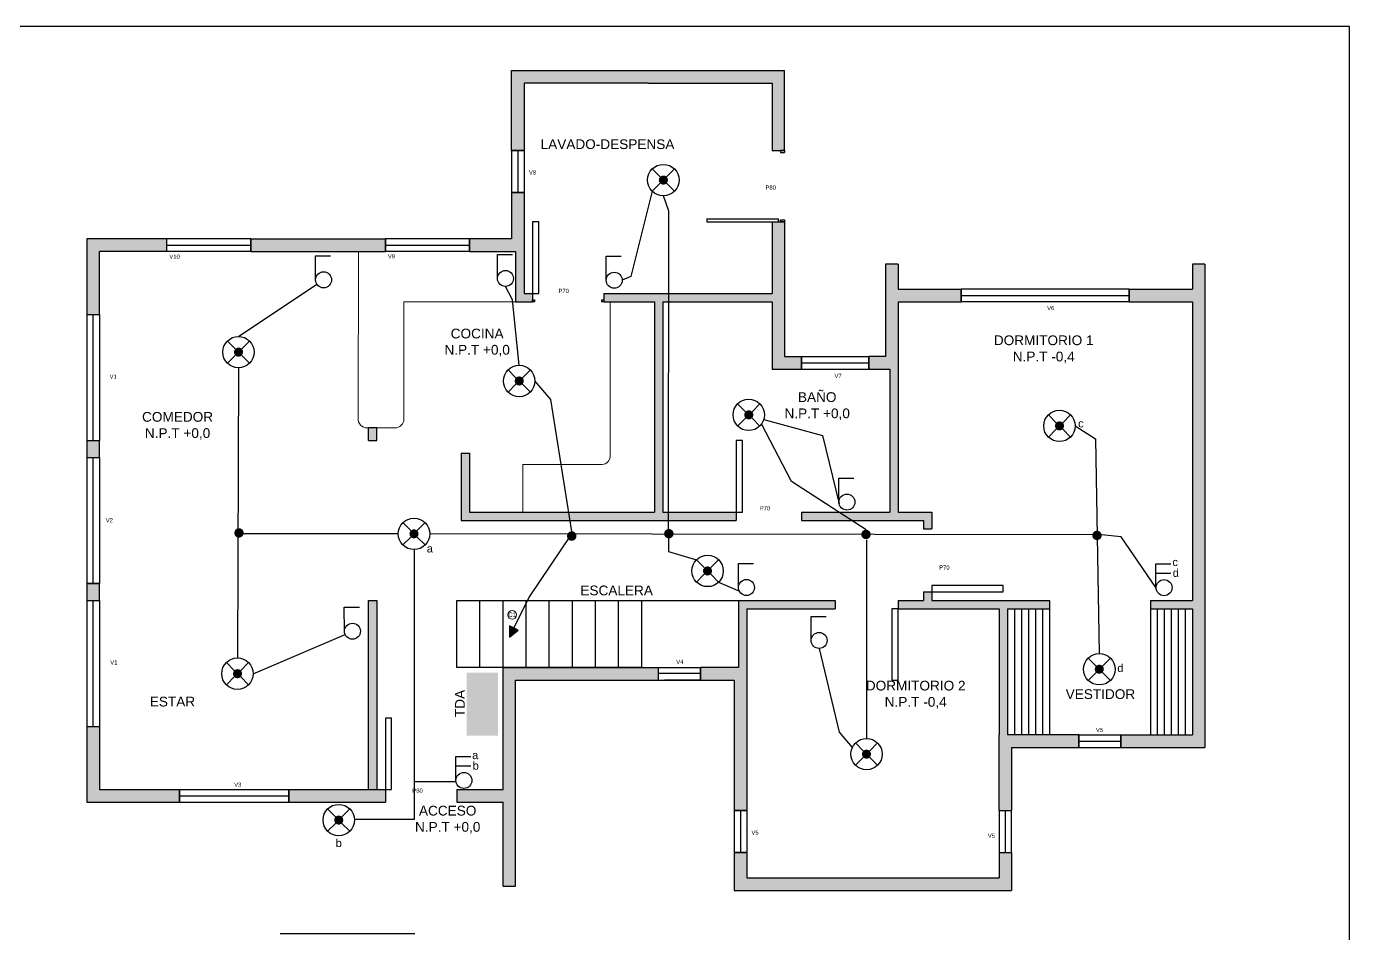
# Model space of a CAD drawing. Header units: metres. Extents: x 7321.5 to 7353, y 14887 to 14910.2.
# Drawn here: x 7337.24 to 7352.97, y 14899.37 to 14910.16 of the extents above; entities that cross this region are included whole.
import ezdxf

# ---------------------------------------------------------------- set-up
doc = ezdxf.new("R2010")
doc.units = ezdxf.units.M
doc.header["$LTSCALE"] = 0.006
doc.layers.add('1- Circuito C1 Alumbrado', color=80, linetype='Continuous')
doc.layers.add('7- Simbologia', color=7, linetype='Continuous')
for name, color, linetype, lineweight in [('5- Arquitectura', 250, 'Continuous', 30), ('6- Puertas y Ventanas', 151, 'Continuous', 20), ('8- Textos', 50, 'Continuous', 20)]:
    doc.layers.add(name, color=color, linetype=linetype, lineweight=lineweight)
doc.styles.get("Standard").update_dxf_attribs({"font": 'arial.ttf'})

msp = doc.modelspace()

# ---------------------------------------------------------------- hatches: boundary and pattern name
at = {"layer": '1- Circuito C1 Alumbrado'}
h = msp.add_hatch(color=0, dxfattribs=at)
h.dxf.hatch_style = 1
h.paths.add_polyline_path([(7344.758, 14908.332, 1), (7344.867, 14908.332, 1)])
h = msp.add_hatch(color=0, dxfattribs=at)
h.dxf.hatch_style = 1
h.paths.add_polyline_path([(7339.704, 14906.286, 1), (7339.813, 14906.286, 1)])
h = msp.add_hatch(color=0, dxfattribs=at)
h.dxf.hatch_style = 1
h.paths.add_polyline_path([(7343.043, 14905.943, 1), (7343.152, 14905.943, 1)])
h = msp.add_hatch(color=0, dxfattribs=at)
h.dxf.hatch_style = 1
h.paths.add_polyline_path([(7345.774, 14905.54, 1), (7345.883, 14905.54, 1)])
h = msp.add_hatch(color=0, dxfattribs=at)
h.dxf.hatch_style = 1
h.paths.add_polyline_path([(7349.47, 14905.409, 1), (7349.579, 14905.409, 1)])
h = msp.add_hatch(color=0, dxfattribs=at)
h.dxf.hatch_style = 1
h.paths.add_polyline_path([(7341.792, 14904.125, 1), (7341.9, 14904.125, 1)])
h = msp.add_hatch(color=0, dxfattribs=at)
h.dxf.hatch_style = 1
h.paths.add_polyline_path([(7345.283, 14903.684, 1), (7345.392, 14903.684, 1)])
at = {"layer": '1- Circuito C1 Alumbrado', "true_color": 0x139b48}
h = msp.add_hatch(color=114, dxfattribs=at)
h.dxf.hatch_style = 1
h.paths.add_polyline_path([(7343.085, 14902.98), (7342.981, 14903.03), (7342.981, 14902.895)])
h = msp.add_hatch(color=114, dxfattribs=at)
h.dxf.hatch_style = 1
h.paths.add_polyline_path([(7342.981, 14902.895), (7343.085, 14902.98), (7342.981, 14903.03)])
at = {"layer": '1- Circuito C1 Alumbrado'}
h = msp.add_hatch(color=0, dxfattribs=at)
h.dxf.hatch_style = 1
h.paths.add_polyline_path([(7339.692, 14902.462, 1), (7339.801, 14902.462, 1)])
h = msp.add_hatch(color=0, dxfattribs=at)
h.dxf.hatch_style = 1
h.paths.add_polyline_path([(7349.943, 14902.515, 1), (7350.052, 14902.515, 1)])
h = msp.add_hatch(color=0, dxfattribs=at)
h.dxf.hatch_style = 1
h.paths.add_polyline_path([(7347.174, 14901.505, 1), (7347.283, 14901.505, 1)])
h = msp.add_hatch(color=0, dxfattribs=at)
h.dxf.hatch_style = 1
h.paths.add_polyline_path([(7340.896, 14900.721, 1), (7341.005, 14900.721, 1)])
at = {"layer": '5- Arquitectura', "true_color": 0x636466}
h = msp.add_hatch(color=251, dxfattribs=at)
h.dxf.hatch_style = 1
h.paths.add_polyline_path([(7337.955, 14906.734), (7338.105, 14906.734), (7338.105, 14907.484), (7338.905, 14907.484), (7338.905, 14907.634), (7337.955, 14907.634)])
h.paths.add_polyline_path([(7341.505, 14907.484), (7341.505, 14907.634), (7339.905, 14907.634), (7339.905, 14907.484)])
h.paths.add_polyline_path([(7344.705, 14906.884), (7344.705, 14904.384), (7342.505, 14904.384), (7342.505, 14905.084), (7342.405, 14905.084), (7342.405, 14904.284), (7345.68, 14904.284), (7345.68, 14904.384), (7344.805, 14904.384), (7344.805, 14906.884), (7346.105, 14906.884), (7346.105, 14906.234), (7346.105, 14906.084), (7346.455, 14906.084), (7346.455, 14906.234), (7346.255, 14906.234), (7346.255, 14907.834), (7346.105, 14907.834), (7346.105, 14906.984), (7344.105, 14906.984), (7344.105, 14906.884)])
h.paths.add_polyline_path([(7343.055, 14906.884), (7343.255, 14906.884), (7343.255, 14906.984), (7343.155, 14906.984), (7343.155, 14907.484), (7343.155, 14908.184), (7343.005, 14908.184), (7343.005, 14907.634), (7342.505, 14907.634), (7342.505, 14907.484), (7343.055, 14907.484)])
h.paths.add_polyline_path([(7344.63, 14909.484), (7346.105, 14909.484), (7346.105, 14908.684), (7346.255, 14908.684), (7346.255, 14909.634), (7343.005, 14909.634), (7343.005, 14908.684), (7343.155, 14908.684), (7343.155, 14909.484)])
h.paths.add_polyline_path([(7347.605, 14906.884), (7348.355, 14906.884), (7348.355, 14907.034), (7347.605, 14907.034), (7347.605, 14907.334), (7347.455, 14907.334), (7347.455, 14906.234), (7347.255, 14906.234), (7347.255, 14906.084), (7347.505, 14906.084), (7347.505, 14904.384), (7346.455, 14904.384), (7346.455, 14904.284), (7347.905, 14904.284), (7347.905, 14904.184), (7348.005, 14904.184), (7348.005, 14904.384), (7347.605, 14904.384), (7347.605, 14906.084)])
h.paths.add_polyline_path([(7351.105, 14906.884), (7351.105, 14903.334), (7350.605, 14903.334), (7350.605, 14903.234), (7351.105, 14903.234), (7351.105, 14901.734), (7350.255, 14901.734), (7350.255, 14901.584), (7351.255, 14901.584), (7351.255, 14907.334), (7351.105, 14907.334), (7351.105, 14907.034), (7350.355, 14907.034), (7350.355, 14906.884)])
h.paths.add_polyline_path([(7348.955, 14901.584), (7349.755, 14901.584), (7349.755, 14901.734), (7348.905, 14901.734), (7348.905, 14903.234), (7349.405, 14903.234), (7349.405, 14903.334), (7348.13, 14903.334), (7348.005, 14903.334), (7348.005, 14903.434), (7347.905, 14903.434), (7347.905, 14903.334), (7347.855, 14903.334), (7347.605, 14903.334), (7347.605, 14903.234), (7348.805, 14903.234), (7348.805, 14901.734), (7348.805, 14900.834), (7348.955, 14900.834)])
h.paths.add_polyline_path([(7345.655, 14900.834), (7345.805, 14900.834), (7345.805, 14902.534), (7345.805, 14903.234), (7346.855, 14903.234), (7346.855, 14903.334), (7345.705, 14903.334), (7345.705, 14902.534), (7345.255, 14902.534), (7345.255, 14902.384), (7345.655, 14902.384)])
h.paths.add_polyline_path([(7344.755, 14902.384), (7344.755, 14902.534), (7342.905, 14902.534), (7342.905, 14901.084), (7342.355, 14901.084), (7342.355, 14900.934), (7342.905, 14900.934), (7342.905, 14899.934), (7343.055, 14899.934), (7343.055, 14902.384)])
h.paths.add_polyline_path([(7345.655, 14899.884), (7348.955, 14899.884), (7348.955, 14900.334), (7348.805, 14900.334), (7348.805, 14900.034), (7345.805, 14900.034), (7345.805, 14900.334), (7345.655, 14900.334)])
h.paths.add_polyline_path([(7341.505, 14900.934), (7341.505, 14901.084), (7340.355, 14901.084), (7340.355, 14900.934)])
h.paths.add_polyline_path([(7339.055, 14900.934), (7339.055, 14901.084), (7338.105, 14901.084), (7338.105, 14901.834), (7337.955, 14901.834), (7337.955, 14900.934)])
h.paths.add_polyline_path([(7338.105, 14903.534), (7337.955, 14903.534), (7337.955, 14903.334), (7338.105, 14903.334)])
h.paths.add_polyline_path([(7338.105, 14905.234), (7337.955, 14905.234), (7337.955, 14905.034), (7338.105, 14905.034)])
h.paths.add_polyline_path([(7341.305, 14905.234), (7341.405, 14905.234), (7341.405, 14905.384), (7341.305, 14905.384)])
at = {"layer": '5- Arquitectura', "true_color": 0x139b48}
h = msp.add_hatch(color=114, dxfattribs=at)
h.dxf.hatch_style = 1
h.paths.add_polyline_path([(7341.305, 14901.084), (7341.405, 14901.084), (7341.405, 14903.334), (7341.305, 14903.334)])
at = {"layer": '5- Arquitectura'}
h = msp.add_hatch(color=0, dxfattribs=at)
h.dxf.hatch_style = 1
h.paths.add_polyline_path([(7341.405, 14903.334), (7341.305, 14903.334), (7341.305, 14901.084), (7341.405, 14901.084)])
at = {"layer": '7- Simbologia'}
h = msp.add_hatch(color=0, dxfattribs=at)
h.dxf.hatch_style = 1
h.paths.add_polyline_path([(7339.708, 14904.136, 1), (7339.821, 14904.136, 1)])
h = msp.add_hatch(color=0, dxfattribs=at)
h.dxf.hatch_style = 1
h.paths.add_polyline_path([(7343.665, 14904.099, 1), (7343.779, 14904.099, 1)])
h = msp.add_hatch(color=0, dxfattribs=at)
h.dxf.hatch_style = 1
h.paths.add_polyline_path([(7344.821, 14904.127, 1), (7344.934, 14904.127, 1)])
h = msp.add_hatch(color=0, dxfattribs=at)
h.dxf.hatch_style = 1
h.paths.add_polyline_path([(7347.166, 14904.118, 1), (7347.279, 14904.118, 1)])
h = msp.add_hatch(color=0, dxfattribs=at)
h.dxf.hatch_style = 1
h.paths.add_polyline_path([(7349.914, 14904.107, 1), (7350.027, 14904.107, 1)])
h = msp.add_hatch(color=256, dxfattribs=at)
h.dxf.hatch_style = 1
h.paths.add_polyline_path([(7342.847, 14902.473), (7342.473, 14902.473), (7342.473, 14901.724), (7342.847, 14901.724)])

# ---------------------------------------------------------------- linework, layer by layer
msp.add_lwpolyline([(7321.497, 14886.973), (7352.975, 14886.973), (7352.975, 14910.159), (7321.497, 14910.159)], close=True)
at = {"layer": '1- Circuito C1 Alumbrado', "color": 3}
for p, q in [((7344.68, 14908.465), (7344.774, 14908.371)), ((7344.851, 14908.371), (7344.945, 14908.465)), ((7344.68, 14908.2), (7344.774, 14908.294)), ((7344.851, 14908.294), (7344.945, 14908.2)), ((7339.626, 14906.418), (7339.72, 14906.324)), ((7339.797, 14906.324), (7339.891, 14906.418)), ((7339.626, 14906.153), (7339.72, 14906.247)), ((7339.797, 14906.247), (7339.891, 14906.153)), ((7342.965, 14906.075), (7343.059, 14905.981)), ((7343.136, 14905.981), (7343.23, 14906.075)), ((7342.965, 14905.81), (7343.059, 14905.904)), ((7343.136, 14905.904), (7343.23, 14905.81)), ((7345.696, 14905.672), (7345.79, 14905.578)), ((7345.867, 14905.578), (7345.961, 14905.672)), ((7345.696, 14905.407), (7345.79, 14905.501)), ((7345.867, 14905.501), (7345.961, 14905.407)), ((7349.392, 14905.541), (7349.486, 14905.447)), ((7349.563, 14905.447), (7349.657, 14905.541)), ((7349.392, 14905.276), (7349.486, 14905.37)), ((7349.563, 14905.37), (7349.657, 14905.276)), ((7341.714, 14904.258), (7341.808, 14904.164)), ((7341.885, 14904.164), (7341.979, 14904.258)), ((7341.714, 14903.993), (7341.808, 14904.087)), ((7341.885, 14904.087), (7341.979, 14903.993)), ((7345.205, 14903.817), (7345.299, 14903.723)), ((7345.376, 14903.723), (7345.47, 14903.817)), ((7345.205, 14903.552), (7345.299, 14903.646)), ((7345.376, 14903.646), (7345.47, 14903.552)), ((7339.614, 14902.595), (7339.708, 14902.501)), ((7339.785, 14902.501), (7339.879, 14902.595)), ((7349.865, 14902.647), (7349.959, 14902.553)), ((7350.036, 14902.553), (7350.13, 14902.647)), ((7339.614, 14902.33), (7339.708, 14902.424)), ((7339.785, 14902.424), (7339.879, 14902.33)), ((7349.865, 14902.382), (7349.959, 14902.476)), ((7350.036, 14902.476), (7350.13, 14902.382)), ((7347.096, 14901.638), (7347.19, 14901.544)), ((7347.267, 14901.544), (7347.361, 14901.638)), ((7347.096, 14901.373), (7347.19, 14901.467)), ((7347.267, 14901.467), (7347.361, 14901.373)), ((7340.818, 14900.853), (7340.912, 14900.759)), ((7340.989, 14900.759), (7341.083, 14900.853)), ((7340.818, 14900.588), (7340.912, 14900.682)), ((7340.989, 14900.682), (7341.083, 14900.588))]:
    msp.add_line(p, q, dxfattribs=at)
at = {"layer": '1- Circuito C1 Alumbrado'}
for p, q in [((7344.68, 14908.2), (7344.427, 14907.184)), ((7344.879, 14907.963), (7344.812, 14908.145)), ((7344.874, 14904.121), (7344.879, 14907.963)), ((7339.758, 14906.473), (7340.691, 14907.093)), ((7343.016, 14906.91), (7342.934, 14907.067)), ((7344.427, 14907.184), (7344.324, 14907.141)), ((7343.097, 14906.13), (7343.016, 14906.91)), ((7339.758, 14906.098), (7339.746, 14902.65)), ((7343.472, 14905.722), (7343.285, 14905.943)), ((7343.722, 14904.154), (7343.472, 14905.722)), ((7346.337, 14904.749), (7345.981, 14905.432)), ((7346.007, 14905.483), (7346.707, 14905.294)), ((7349.712, 14905.409), (7349.953, 14905.256)), ((7346.707, 14905.294), (7346.904, 14904.481)), ((7349.953, 14905.256), (7349.997, 14902.702)), ((7347.223, 14904.174), (7346.337, 14904.749)), ((7341.659, 14904.125), (7339.758, 14904.125)), ((7349.972, 14904.112), (7342.033, 14904.125)), ((7343.716, 14904.117), (7343.214, 14903.375)), ((7350.258, 14904.089), (7350.025, 14904.112)), ((7350.672, 14903.485), (7350.258, 14904.089)), ((7341.846, 14903.938), (7341.846, 14900.728)), ((7344.874, 14904.069), (7344.874, 14903.917)), ((7344.874, 14903.917), (7345.205, 14903.817)), ((7347.227, 14904.053), (7347.227, 14901.691)), ((7345.47, 14903.552), (7345.716, 14903.444)), ((7343.214, 14903.375), (7343.032, 14903.009)), ((7342.981, 14903.03), (7342.981, 14902.895)), ((7342.981, 14902.895), (7343.085, 14902.98)), ((7339.934, 14902.462), (7341.026, 14902.929)), ((7346.665, 14902.762), (7346.903, 14901.768)), ((7346.903, 14901.768), (7347.059, 14901.584)), ((7342.346, 14901.176), (7341.846, 14901.176)), ((7341.846, 14900.728), (7341.146, 14900.728))]:
    msp.add_line(p, q, dxfattribs=at)
msp.add_lwpolyline([(7343.085, 14902.98), (7342.981, 14903.03)], dxfattribs=at)
at = {"layer": '1- Circuito C1 Alumbrado', "color": 3}
for centre in [(7344.812, 14908.332), (7339.758, 14906.286), (7343.097, 14905.943), (7345.828, 14905.54), (7349.524, 14905.409), (7341.846, 14904.125), (7345.338, 14903.684), (7349.998, 14902.515), (7339.746, 14902.462), (7347.229, 14901.505), (7340.951, 14900.721)]:
    msp.add_circle(centre, 0.187, dxfattribs=at)
at = {"layer": '5- Arquitectura'}
for p, q in [((7343.005, 14908.684), (7343.005, 14909.634)), ((7343.005, 14909.634), (7346.255, 14909.634)), ((7346.255, 14908.684), (7346.255, 14909.634)), ((7344.63, 14909.484), (7343.155, 14909.484)), ((7343.155, 14909.484), (7343.155, 14908.684)), ((7344.63, 14909.484), (7346.105, 14909.484)), ((7346.105, 14909.484), (7346.105, 14908.684)), ((7343.005, 14908.684), (7343.155, 14908.684)), ((7346.105, 14908.684), (7346.255, 14908.684)), ((7343.005, 14908.184), (7343.005, 14907.634)), ((7343.005, 14908.184), (7343.155, 14908.184)), ((7343.155, 14908.184), (7343.155, 14907.484)), ((7346.105, 14907.834), (7346.255, 14907.834)), ((7346.105, 14907.834), (7346.105, 14906.984)), ((7346.255, 14907.834), (7346.255, 14906.234)), ((7338.905, 14907.634), (7337.955, 14907.634)), ((7337.955, 14907.634), (7337.955, 14906.734)), ((7338.905, 14907.484), (7338.905, 14907.634)), ((7339.905, 14907.634), (7341.505, 14907.634)), ((7339.905, 14907.484), (7339.905, 14907.634)), ((7341.505, 14907.484), (7341.505, 14907.634)), ((7343.005, 14907.634), (7342.505, 14907.634)), ((7342.505, 14907.484), (7342.505, 14907.634)), ((7338.105, 14906.734), (7338.105, 14907.484)), ((7338.905, 14907.484), (7338.105, 14907.484)), ((7339.905, 14907.484), (7341.505, 14907.484)), ((7342.505, 14907.484), (7343.055, 14907.484)), ((7343.055, 14907.484), (7343.055, 14906.884)), ((7343.155, 14907.484), (7343.155, 14906.984)), ((7347.455, 14907.334), (7347.455, 14906.234)), ((7347.605, 14907.334), (7347.455, 14907.334)), ((7347.605, 14907.334), (7347.605, 14907.034)), ((7351.105, 14907.334), (7351.105, 14907.034)), ((7351.255, 14907.334), (7351.105, 14907.334)), ((7351.255, 14907.334), (7351.255, 14901.584)), ((7343.155, 14906.984), (7343.255, 14906.984)), ((7343.155, 14906.984), (7343.255, 14906.984)), ((7343.255, 14906.984), (7343.255, 14906.884)), ((7344.105, 14906.984), (7346.105, 14906.984)), ((7344.105, 14906.984), (7344.105, 14906.884)), ((7347.605, 14907.034), (7348.355, 14907.034)), ((7348.355, 14906.884), (7348.355, 14907.034)), ((7350.355, 14907.034), (7351.105, 14907.034)), ((7350.355, 14906.884), (7350.355, 14907.034)), ((7343.055, 14906.884), (7343.255, 14906.884)), ((7343.055, 14906.884), (7343.255, 14906.884)), ((7344.105, 14906.884), (7344.705, 14906.884)), ((7344.705, 14906.884), (7344.705, 14904.384)), ((7344.805, 14906.884), (7346.105, 14906.884)), ((7344.805, 14906.884), (7344.805, 14904.384)), ((7346.105, 14906.884), (7346.105, 14906.234)), ((7347.605, 14906.884), (7348.355, 14906.884)), ((7347.605, 14906.884), (7347.605, 14906.084)), ((7350.355, 14906.884), (7351.105, 14906.884)), ((7351.105, 14906.884), (7351.105, 14903.334)), ((7337.955, 14906.734), (7338.105, 14906.734)), ((7346.105, 14906.234), (7346.105, 14906.084)), ((7346.255, 14906.234), (7346.455, 14906.234)), ((7346.455, 14906.084), (7346.455, 14906.234)), ((7347.455, 14906.234), (7347.255, 14906.234)), ((7347.255, 14906.084), (7347.255, 14906.234)), ((7346.105, 14906.084), (7346.455, 14906.084)), ((7347.255, 14906.084), (7347.505, 14906.084)), ((7347.505, 14906.084), (7347.505, 14904.384)), ((7347.605, 14906.084), (7347.605, 14904.384)), ((7341.305, 14905.234), (7341.305, 14905.384)), ((7341.405, 14905.384), (7341.305, 14905.384)), ((7341.405, 14905.234), (7341.405, 14905.384)), ((7337.955, 14905.234), (7337.955, 14905.034)), ((7337.955, 14905.234), (7338.105, 14905.234)), ((7338.105, 14905.034), (7338.105, 14905.234)), ((7341.305, 14905.234), (7341.405, 14905.234)), ((7337.955, 14905.034), (7338.105, 14905.034)), ((7342.405, 14905.084), (7342.505, 14905.084)), ((7342.405, 14905.084), (7342.405, 14904.284)), ((7342.505, 14905.084), (7342.505, 14904.384)), ((7342.405, 14904.284), (7345.68, 14904.284)), ((7342.505, 14904.384), (7344.705, 14904.384)), ((7344.805, 14904.384), (7345.68, 14904.384)), ((7345.68, 14904.384), (7345.68, 14904.284)), ((7346.455, 14904.384), (7347.505, 14904.384)), ((7346.455, 14904.384), (7346.455, 14904.284)), ((7346.455, 14904.284), (7347.905, 14904.284)), ((7347.605, 14904.384), (7348.005, 14904.384)), ((7347.905, 14904.284), (7347.905, 14904.184)), ((7348.005, 14904.384), (7348.005, 14904.184)), ((7347.905, 14904.184), (7348.005, 14904.184)), ((7337.955, 14903.534), (7337.955, 14903.334)), ((7337.955, 14903.534), (7338.105, 14903.534)), ((7338.105, 14903.334), (7338.105, 14903.534)), ((7337.955, 14903.334), (7338.105, 14903.334)), ((7345.705, 14903.334), (7345.705, 14902.534)), ((7345.705, 14903.334), (7346.855, 14903.334)), ((7346.855, 14903.334), (7346.855, 14903.234)), ((7347.605, 14903.334), (7347.855, 14903.334)), ((7347.605, 14903.334), (7347.605, 14903.234)), ((7347.855, 14903.334), (7347.905, 14903.334)), ((7347.905, 14903.434), (7348.005, 14903.434)), ((7347.905, 14903.434), (7347.905, 14903.334)), ((7348.005, 14903.434), (7348.005, 14903.334)), ((7348.005, 14903.334), (7348.206, 14903.334)), ((7348.13, 14903.334), (7349.405, 14903.334)), ((7349.405, 14903.334), (7349.405, 14903.234)), ((7350.605, 14903.334), (7351.105, 14903.334)), ((7350.605, 14903.334), (7350.605, 14903.234)), ((7345.805, 14903.234), (7346.855, 14903.234)), ((7345.805, 14903.234), (7345.805, 14902.534)), ((7347.605, 14903.234), (7348.805, 14903.234)), ((7348.805, 14903.234), (7348.805, 14901.734)), ((7348.905, 14903.234), (7349.405, 14903.234)), ((7348.905, 14903.234), (7348.905, 14901.734)), ((7350.605, 14903.234), (7351.105, 14903.234)), ((7351.105, 14903.234), (7351.105, 14901.734)), ((7342.905, 14902.534), (7344.755, 14902.534)), ((7342.905, 14901.084), (7342.905, 14902.534)), ((7344.755, 14902.384), (7344.755, 14902.534)), ((7345.705, 14902.534), (7345.255, 14902.534)), ((7345.255, 14902.384), (7345.255, 14902.534)), ((7345.805, 14902.534), (7345.805, 14900.834)), ((7343.055, 14902.384), (7344.755, 14902.384)), ((7343.055, 14899.934), (7343.055, 14902.384)), ((7345.255, 14902.384), (7345.655, 14902.384)), ((7345.655, 14902.384), (7345.655, 14900.834)), ((7337.955, 14901.834), (7337.955, 14900.934)), ((7337.955, 14901.834), (7338.105, 14901.834)), ((7338.105, 14901.834), (7338.105, 14901.084)), ((7348.805, 14900.834), (7348.805, 14901.734)), ((7349.755, 14901.734), (7348.905, 14901.734)), ((7349.755, 14901.584), (7349.755, 14901.734)), ((7350.255, 14901.734), (7351.105, 14901.734)), ((7350.255, 14901.584), (7350.255, 14901.734)), ((7348.955, 14901.584), (7349.755, 14901.584)), ((7348.955, 14901.584), (7348.955, 14900.834)), ((7350.255, 14901.584), (7351.255, 14901.584)), ((7338.105, 14901.084), (7339.055, 14901.084)), ((7339.055, 14900.934), (7339.055, 14901.084)), ((7340.355, 14901.084), (7341.505, 14901.084)), ((7340.355, 14900.934), (7340.355, 14901.084)), ((7341.505, 14901.084), (7341.505, 14900.934)), ((7342.355, 14901.084), (7342.355, 14900.934)), ((7342.355, 14901.084), (7342.905, 14901.084)), ((7337.955, 14900.934), (7339.055, 14900.934)), ((7340.355, 14900.934), (7341.505, 14900.934)), ((7342.355, 14900.934), (7342.905, 14900.934)), ((7342.905, 14899.934), (7342.905, 14900.934)), ((7345.655, 14900.834), (7345.805, 14900.834)), ((7348.805, 14900.834), (7348.955, 14900.834)), ((7345.655, 14900.334), (7345.805, 14900.334)), ((7345.655, 14900.334), (7345.655, 14899.884)), ((7345.805, 14900.334), (7345.805, 14900.034)), ((7348.805, 14900.334), (7348.805, 14900.034)), ((7348.805, 14900.334), (7348.955, 14900.334)), ((7348.955, 14900.334), (7348.955, 14899.884)), ((7345.805, 14900.034), (7348.805, 14900.034)), ((7342.905, 14899.934), (7343.055, 14899.934)), ((7345.655, 14899.884), (7348.955, 14899.884)), ((7340.255, 14899.372), (7341.855, 14899.372))]:
    msp.add_line(p, q, dxfattribs=at)
at = {"layer": '5- Arquitectura', "color": 18, "lineweight": 18, "true_color": 0x000000}
for p, q in [((7341.181, 14905.5), (7341.186, 14907.484)), ((7341.186, 14907.484), (7343.055, 14907.484)), ((7343.055, 14906.884), (7343.055, 14907.484)), ((7341.726, 14905.492), (7341.726, 14906.884)), ((7341.726, 14906.884), (7343.055, 14906.884)), ((7344.179, 14906.884), (7344.179, 14905.042)), ((7344.179, 14906.884), (7344.705, 14906.884)), ((7344.705, 14906.884), (7344.705, 14904.384)), ((7341.618, 14905.384), (7341.288, 14905.384)), ((7341.405, 14905.384), (7341.618, 14905.384)), ((7343.14, 14904.384), (7343.14, 14904.951)), ((7343.14, 14904.951), (7344.084, 14904.951)), ((7344.705, 14904.384), (7343.14, 14904.384))]:
    msp.add_line(p, q, dxfattribs=at)
at = {"layer": '5- Arquitectura', "color": 18, "lineweight": 30, "true_color": 0x000000}
for p, q in [((7341.305, 14901.084), (7341.305, 14903.334)), ((7341.305, 14903.334), (7341.405, 14903.334)), ((7341.405, 14903.334), (7341.405, 14901.084))]:
    msp.add_line(p, q, dxfattribs=at)
at = {"layer": '5- Arquitectura', "color": 7, "lineweight": 25, "true_color": 0xffffff}
for p, q in [((7342.355, 14902.534), (7342.355, 14903.334)), ((7342.355, 14903.334), (7345.705, 14903.334)), ((7342.63, 14902.534), (7342.63, 14903.334)), ((7342.905, 14902.534), (7342.905, 14903.334)), ((7343.18, 14902.534), (7343.18, 14903.334)), ((7343.455, 14902.534), (7343.455, 14903.334)), ((7343.73, 14902.534), (7343.73, 14903.334)), ((7344.005, 14902.534), (7344.005, 14903.334)), ((7344.28, 14902.534), (7344.28, 14903.334)), ((7344.555, 14902.534), (7344.555, 14903.334)), ((7348.99, 14903.234), (7348.99, 14901.734)), ((7349.073, 14903.234), (7349.073, 14901.734)), ((7349.156, 14903.234), (7349.156, 14901.734)), ((7349.239, 14903.234), (7349.239, 14901.734)), ((7349.322, 14903.234), (7349.322, 14901.734)), ((7349.322, 14903.234), (7349.322, 14901.734)), ((7349.405, 14903.234), (7349.405, 14901.734)), ((7350.605, 14903.234), (7350.605, 14901.734)), ((7350.688, 14903.234), (7350.688, 14901.734)), ((7350.771, 14903.234), (7350.771, 14901.734)), ((7350.854, 14903.234), (7350.854, 14901.734)), ((7350.937, 14903.234), (7350.937, 14901.734)), ((7351.02, 14903.234), (7351.02, 14901.734)), ((7344.555, 14902.534), (7342.355, 14902.534))]:
    msp.add_line(p, q, dxfattribs=at)
at = {"layer": '5- Arquitectura', "color": 18, "lineweight": 18, "true_color": 0x000000}
for centre, radius, start, end in [((7341.288, 14905.492), 0.108, 175.914, 270.055), ((7341.618, 14905.492), 0.108, 270, 0), ((7344.084, 14905.046), 0.0952, 270, 2.645)]:
    msp.add_arc(centre, radius, start, end, dxfattribs=at)
at = {"layer": '6- Puertas y Ventanas', "color": 141, "lineweight": -2, "true_color": 0xadddf7}
for p, q in [((7343.155, 14908.684), (7343.005, 14908.684)), ((7343.005, 14908.684), (7343.005, 14908.184)), ((7343.08, 14908.684), (7343.08, 14908.184)), ((7343.155, 14908.684), (7343.155, 14908.184)), ((7346.255, 14908.684), (7346.205, 14908.684)), ((7346.205, 14908.684), (7346.205, 14908.659)), ((7346.205, 14908.659), (7346.255, 14908.659)), ((7346.255, 14908.684), (7346.255, 14908.659)), ((7343.155, 14908.184), (7343.005, 14908.184)), ((7345.33, 14907.872), (7345.33, 14907.834)), ((7345.33, 14907.872), (7346.18, 14907.872)), ((7346.18, 14907.834), (7346.18, 14907.872)), ((7346.205, 14907.834), (7346.205, 14907.859)), ((7346.205, 14907.859), (7346.255, 14907.859)), ((7346.255, 14907.859), (7346.255, 14907.834)), ((7343.33, 14907.834), (7343.255, 14907.834)), ((7343.255, 14907.834), (7343.255, 14906.984)), ((7343.33, 14906.984), (7343.33, 14907.834)), ((7345.33, 14907.834), (7346.18, 14907.834)), ((7346.255, 14907.834), (7346.205, 14907.834)), ((7338.905, 14907.484), (7338.905, 14907.634)), ((7339.905, 14907.634), (7338.905, 14907.634)), ((7338.905, 14907.559), (7339.905, 14907.559)), ((7339.905, 14907.634), (7339.905, 14907.484)), ((7341.505, 14907.634), (7341.505, 14907.484)), ((7342.505, 14907.634), (7341.505, 14907.634)), ((7341.505, 14907.559), (7342.505, 14907.559)), ((7342.505, 14907.634), (7342.505, 14907.484)), ((7339.905, 14907.484), (7338.905, 14907.484)), ((7342.505, 14907.484), (7341.505, 14907.484)), ((7343.255, 14906.984), (7343.33, 14906.984)), ((7343.255, 14906.884), (7343.255, 14906.909)), ((7343.255, 14906.909), (7343.28, 14906.909)), ((7343.28, 14906.909), (7343.28, 14906.884)), ((7344.08, 14906.884), (7344.08, 14906.909)), ((7344.08, 14906.909), (7344.105, 14906.909)), ((7344.105, 14906.909), (7344.105, 14906.884)), ((7348.355, 14907.034), (7348.355, 14906.884)), ((7350.355, 14907.034), (7348.355, 14907.034)), ((7348.355, 14906.959), (7350.355, 14906.959)), ((7350.355, 14907.034), (7350.355, 14906.884)), ((7343.28, 14906.884), (7343.255, 14906.884)), ((7344.105, 14906.884), (7344.08, 14906.884)), ((7350.355, 14906.884), (7348.355, 14906.884)), ((7337.955, 14906.734), (7338.105, 14906.734)), ((7337.955, 14906.734), (7337.955, 14905.234)), ((7338.03, 14905.234), (7338.03, 14906.734)), ((7338.105, 14906.734), (7338.105, 14905.234)), ((7346.455, 14906.234), (7346.455, 14906.084)), ((7346.455, 14906.234), (7347.255, 14906.234)), ((7346.455, 14906.159), (7347.255, 14906.159)), ((7347.255, 14906.234), (7347.255, 14906.084)), ((7346.455, 14906.084), (7347.255, 14906.084)), ((7337.955, 14905.234), (7338.105, 14905.234)), ((7345.755, 14905.234), (7345.68, 14905.234)), ((7345.68, 14905.234), (7345.68, 14904.384)), ((7345.755, 14904.384), (7345.755, 14905.234)), ((7337.955, 14905.034), (7338.105, 14905.034)), ((7337.955, 14905.034), (7337.955, 14903.534)), ((7338.03, 14903.534), (7338.03, 14905.034)), ((7338.105, 14905.034), (7338.105, 14903.534)), ((7345.68, 14904.384), (7345.755, 14904.384)), ((7338.105, 14903.534), (7337.955, 14903.534)), ((7348.855, 14903.509), (7348.005, 14903.509)), ((7348.005, 14903.509), (7348.005, 14903.434)), ((7348.855, 14903.434), (7348.855, 14903.509)), ((7337.955, 14903.334), (7338.105, 14903.334)), ((7337.955, 14903.334), (7337.955, 14901.834)), ((7337.955, 14903.334), (7338.105, 14903.334)), ((7338.03, 14901.834), (7338.03, 14903.334)), ((7338.105, 14903.334), (7338.105, 14901.834)), ((7348.005, 14903.434), (7348.855, 14903.434)), ((7347.605, 14903.234), (7347.53, 14903.234)), ((7347.53, 14903.234), (7347.53, 14902.384)), ((7347.605, 14902.384), (7347.605, 14903.234)), ((7344.755, 14902.384), (7344.755, 14902.534)), ((7344.755, 14902.534), (7345.255, 14902.534)), ((7345.255, 14902.534), (7345.255, 14902.384)), ((7344.755, 14902.467), (7345.255, 14902.467)), ((7344.755, 14902.384), (7345.255, 14902.384)), ((7345.258, 14902.384), (7344.825, 14902.384)), ((7347.53, 14902.384), (7347.605, 14902.384)), ((7341.58, 14901.934), (7341.505, 14901.934)), ((7341.505, 14901.934), (7341.505, 14901.084)), ((7341.58, 14901.084), (7341.58, 14901.934)), ((7337.955, 14901.834), (7338.105, 14901.834)), ((7337.955, 14901.834), (7338.105, 14901.834)), ((7349.755, 14901.734), (7349.755, 14901.584)), ((7349.755, 14901.734), (7350.255, 14901.734)), ((7350.255, 14901.734), (7350.255, 14901.584)), ((7349.755, 14901.659), (7350.255, 14901.659)), ((7349.755, 14901.584), (7350.255, 14901.584)), ((7339.055, 14901.084), (7339.055, 14900.934)), ((7339.055, 14901.084), (7340.355, 14901.084)), ((7339.055, 14900.934), (7339.055, 14901.084)), ((7340.355, 14901.084), (7340.355, 14900.934)), ((7340.355, 14900.934), (7340.355, 14901.084)), ((7341.505, 14901.084), (7341.58, 14901.084)), ((7339.055, 14901.009), (7340.355, 14901.009)), ((7339.055, 14900.934), (7340.355, 14900.934)), ((7345.655, 14900.834), (7345.655, 14900.334)), ((7345.805, 14900.834), (7345.655, 14900.834)), ((7345.73, 14900.834), (7345.73, 14900.334)), ((7345.805, 14900.834), (7345.805, 14900.334)), ((7348.805, 14900.834), (7348.955, 14900.834)), ((7348.805, 14900.834), (7348.805, 14900.334)), ((7348.88, 14900.834), (7348.88, 14900.334)), ((7348.955, 14900.334), (7348.955, 14900.834)), ((7345.805, 14900.334), (7345.655, 14900.334)), ((7348.805, 14900.334), (7348.955, 14900.334))]:
    msp.add_line(p, q, dxfattribs=at)
at = {"layer": '7- Simbologia'}
for p, q in [((7340.675, 14907.146), (7340.674, 14907.431)), ((7340.674, 14907.431), (7340.853, 14907.431)), ((7342.839, 14907.162), (7342.838, 14907.448)), ((7342.838, 14907.448), (7343.016, 14907.448)), ((7344.133, 14907.141), (7344.132, 14907.427)), ((7344.132, 14907.427), (7344.311, 14907.427)), ((7346.901, 14904.503), (7346.9, 14904.788)), ((7346.9, 14904.788), (7347.078, 14904.788)), ((7345.706, 14903.487), (7345.704, 14903.772)), ((7345.704, 14903.772), (7345.883, 14903.772)), ((7350.672, 14903.485), (7350.671, 14903.77)), ((7350.671, 14903.77), (7350.85, 14903.77)), ((7350.671, 14903.658), (7350.85, 14903.658)), ((7341.019, 14902.967), (7341.017, 14903.252)), ((7341.017, 14903.252), (7341.196, 14903.252)), ((7346.57, 14902.857), (7346.569, 14903.143)), ((7346.569, 14903.143), (7346.747, 14903.143)), ((7342.344, 14901.192), (7342.343, 14901.478)), ((7342.343, 14901.478), (7342.522, 14901.478)), ((7342.343, 14901.366), (7342.522, 14901.366))]:
    msp.add_line(p, q, dxfattribs=at)
for centre in [(7340.77, 14907.146), (7342.934, 14907.162), (7344.228, 14907.141), (7346.996, 14904.503), (7345.801, 14903.487), (7350.768, 14903.485), (7341.114, 14902.967), (7346.665, 14902.857), (7342.44, 14901.192)]:
    msp.add_circle(centre, 0.0952, dxfattribs=at)
at = {"layer": '8- Textos'}
msp.add_circle((7343.014, 14903.161), 0.0525, dxfattribs=at)

# ---------------------------------------------------------------- texts
msp.add_text('TDA', height=0.1162, rotation=90, dxfattribs=at).set_placement((7342.45, 14901.945))
at = {"layer": '8- Textos', "attachment_point": 1}
for s, width, gutter_width, heights, insert, char_height in [('LAVADO-DESPENSA', 0.05005, 0.579, [0], (7343.352, 14908.817), 0.11583), ('V8', 0.02155, 0.249, [0], (7343.213, 14908.448), 0.0499), ('P80', 0.02155, 0.249, [0], (7346.027, 14908.268), 0.0499), ('V10', 0.02155, 0.249, [0], (7338.936, 14907.447), 0.0499), ('V9', 0.04988, 0.249, [0], (7341.535, 14907.451), 0.0499), ('P70', 0.02155, 0.249, [0], (7343.565, 14907.039), 0.0499), ('V6', 0.04988, 0.249, [0], (7349.378, 14906.835), 0.0499), ('\\pxqc;COCINA^JN.P.T +0,0', 0.81836, 0.579, [0], (7342.188, 14906.565), 0.11583), ('\\pxqc;DORMITORIO 1^JN.P.T -0,4', 1.19352, 0.579, [0], (7348.74, 14906.485), 0.11583), ('V1', 0.02155, 0.249, [0], (7338.225, 14906.019), 0.0499), ('V7', 0.04988, 0.249, [0], (7346.848, 14906.028), 0.0499), ('\\pxqc;BAÑO^JN.P.T +0,0', 0.81836, 0.579, [0], (7346.233, 14905.809), 0.11583), ('\\pxqc;COMEDOR^JN.P.T +0,0', 0.85481, 0.579, [0], (7338.606, 14905.574), 0.11583), ('c', 0.20703, 0.0149, [0], (7349.746, 14905.486), 0.0952), ('P70', 0.02155, 0.249, [0], (7345.959, 14904.454), 0.0499), ('V2', 0.02155, 0.249, [0], (7338.179, 14904.312), 0.0499), ('a', 0.20703, 0.0149, [0], (7341.997, 14903.999), 0.0952), ('c', 0.20703, 0.0149, [0], (7350.867, 14903.837), 0.0952), ('P70', 0.02155, 0.249, [0], (7348.093, 14903.75), 0.0499), ('d', 0.20703, 0.0149, [0], (7350.871, 14903.709), 0.0952), ('ESCALERA', 0.21617, 0.579, [0.216], (7343.825, 14903.51), 0.1158), ('C1', 0.11426, 0.00821, [0], (7342.967, 14903.19), 0.0525), ('V1', 0.02155, 0.249, [0], (7338.233, 14902.621), 0.0499), ('V4', 0.02155, 0.249, [0], (7344.965, 14902.627), 0.0499), ('d', 0.20703, 0.0149, [0], (7350.212, 14902.577), 0.0952), ('\\pxqc;DORMITORIO 2^JN.P.T -0,4', 1.19352, 0.579, [0], (7347.217, 14902.378), 0.11583), ('ESTAR', 0.05005, 0.579, [0], (7338.703, 14902.188), 0.1158), ('VESTIDOR', 0.57986, 0.579, [0.216], (7349.598, 14902.277), 0.1158), ('V5', 0.02155, 0.249, [0], (7349.958, 14901.817), 0.0499), ('a', 0.20703, 0.0149, [0], (7342.537, 14901.541), 0.0952), ('b', 0.20703, 0.0149, [0], (7342.543, 14901.416), 0.0952), ('V3', 0.02155, 0.249, [0], (7339.707, 14901.167), 0.0499), ('P80', 0.02155, 0.249, [0], (7341.826, 14901.096), 0.0499), ('\\pxqc;ACCESO^JN.P.T +0,0', 0.85481, 0.579, [0], (7341.819, 14900.891), 0.11583), ('b', 0.20703, 0.0149, [0], (7340.914, 14900.496), 0.0952), ('V5', 0.02155, 0.249, [0], (7345.86, 14900.597), 0.0499), ('V5', 0.02155, 0.249, [0], (7348.672, 14900.56), 0.0499)]:
    msp.add_mtext_dynamic_manual_height_columns(s, width=width, gutter_width=gutter_width, heights=heights, dxfattribs=dict(at, insert=insert, char_height=char_height))

doc.saveas('drawing.dxf')
